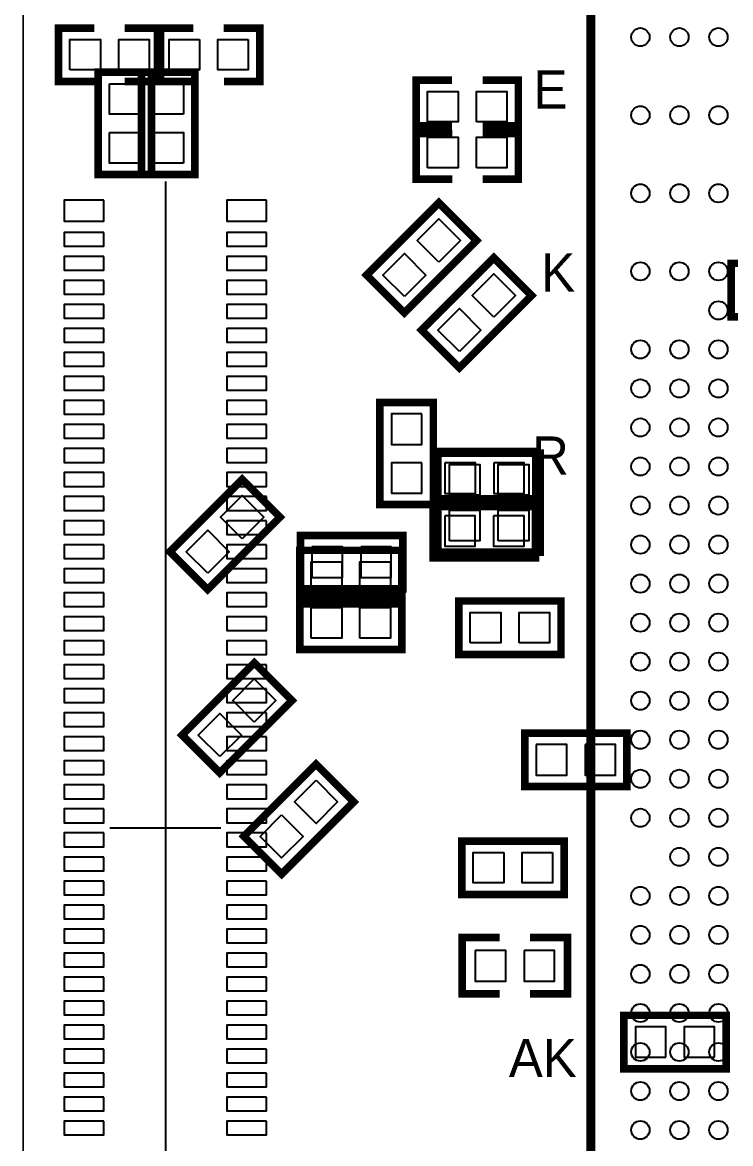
# Model space of a CAD drawing. Extents: x -0.1 to 50, y -4 to 55.
# Drawn here: x -0.01 to 11.78, y 18.35 to 37.02 of the extents above; entities that cross this region are included whole.
import ezdxf
from ezdxf.enums import TextEntityAlignment as Align

# ---------------------------------------------------------------- set-up
doc = ezdxf.new("R2010")
doc.units = 0
for name, color, linetype in [('BG_OUTLINE', 2, 'CONTINUOUS'), ('PG_ASSEMBLY_BOTTOM', 40, 'CONTINUOUS'), ('PG_ASSEMBLY_TOP', 153, 'CONTINUOUS'), ('PG_SILKSCREEN_TOP', 7, 'CONTINUOUS'), ('PIN_BOTTOM', 242, 'CONTINUOUS'), ('PIN_TOP', 84, 'CONTINUOUS')]:
    doc.layers.add(name, color=color, linetype=linetype)

msp = doc.modelspace()

# ---------------------------------------------------------------- linework, layer by layer
at = {"layer": 'BG_OUTLINE', "const_width": 0.0254}
msp.add_lwpolyline([(0, 1.999996), (0, 52.999894, -0.414214), (1.999996, 54.99989), (47.919894, 54.99989, -0.414214), (49.91989, 52.999894), (49.91989, 1.999996, -0.414214), (47.919894, 0), (1.999996, 0, -0.414214), (0, 1.999996)], format="xyb", dxfattribs=at)
at = {"layer": 'PG_ASSEMBLY_BOTTOM'}
for points in [[(2.368042, 34.36493), (2.368042, 12.845542)], [(1.442974, 23.605236), (3.29311, 23.605236)]]:
    msp.add_lwpolyline(points, dxfattribs=at)
at = {"layer": 'PG_ASSEMBLY_BOTTOM', "const_width": 0.127}
for points in [[(11.790934, 33.004252), (11.790934, 32.115252), (13.492734, 32.115252), (13.492734, 33.004252), (11.790934, 33.004252)], [(5.94106, 28.98648), (6.83006, 28.98648), (6.83006, 30.68828), (5.94106, 30.68828), (5.94106, 28.98648)], [(8.5344, 28.98394), (8.5344, 29.87294), (6.8326, 29.87294), (6.8326, 28.98394), (8.5344, 28.98394)], [(8.530844, 28.102052), (8.530844, 28.991052), (6.829044, 28.991052), (6.829044, 28.102052), (8.530844, 28.102052)], [(6.32079, 27.585162), (6.32079, 28.474162), (4.61899, 28.474162), (4.61899, 27.585162), (6.32079, 27.585162)], [(10.054844, 24.292052), (10.054844, 25.181052), (8.353044, 25.181052), (8.353044, 24.292052), (10.054844, 24.292052)], [(7.937754, 21.777452), (7.311644, 21.777452), (7.311644, 20.837652), (7.933944, 20.837652)], [(8.441944, 20.837652), (9.064244, 20.837652), (9.064244, 21.777452), (8.441944, 21.777452)], [(10.004044, 20.482052), (10.004044, 19.593052), (11.705844, 19.593052), (11.705844, 20.482052), (10.004044, 20.482052)]]:
    msp.add_lwpolyline(points, dxfattribs=at)
at = {"layer": 'PG_ASSEMBLY_TOP', "const_width": 0.127}
for points in [[(1.187704, 36.033964), (0.586994, 36.033964), (0.586994, 36.922964), (1.183894, 36.922964)], [(1.691894, 36.922964), (2.288794, 36.922964), (2.288794, 36.033964), (1.691894, 36.033964)], [(2.834894, 36.033964), (2.237994, 36.033964), (2.237994, 36.922964), (2.834894, 36.922964)], [(3.339084, 36.922964), (3.939794, 36.922964), (3.939794, 36.033964), (3.342894, 36.033964)], [(2.136394, 34.48431), (1.247394, 34.48431), (1.247394, 36.18611), (2.136394, 36.18611), (2.136394, 34.48431)], [(1.971294, 36.18611), (2.860294, 36.18611), (2.860294, 34.48431), (1.971294, 34.48431), (1.971294, 36.18611)], [(7.144766, 35.168078), (6.544056, 35.168078), (6.544056, 36.057078), (7.140702, 36.057078)], [(7.64921, 36.057078), (8.245856, 36.057078), (8.245856, 35.168078), (7.64921, 35.168078)], [(7.144766, 34.406078), (6.544056, 34.406078), (6.544056, 35.295078), (7.140702, 35.295078)], [(7.64921, 35.295078), (8.245856, 35.295078), (8.245856, 34.406078), (7.64921, 34.406078)], [(6.922008, 34.012378), (7.550658, 33.383728), (6.34746, 32.18053), (5.71881, 32.80918), (6.922008, 34.012378)], [(7.837932, 33.096454), (8.466582, 32.467804), (7.263384, 31.264606), (6.634734, 31.893256), (7.837932, 33.096454)], [(8.609584, 29.844238), (8.609584, 28.955238), (6.907784, 28.955238), (6.907784, 29.844238), (8.609584, 29.844238)], [(3.647694, 29.405326), (4.276344, 28.776676), (3.073146, 27.573478), (2.444496, 28.202128), (3.647694, 29.405326)], [(8.609584, 29.082238), (8.609584, 28.193238), (6.907784, 28.193238), (6.907784, 29.082238), (8.609584, 29.082238)], [(6.307582, 28.224988), (6.307582, 27.335988), (4.605782, 27.335988), (4.605782, 28.224988), (6.307582, 28.224988)], [(6.307582, 27.462988), (6.307582, 26.573988), (4.605782, 26.573988), (4.605782, 27.462988), (6.307582, 27.462988)], [(8.956548, 27.381454), (8.956548, 26.492454), (7.254748, 26.492454), (7.254748, 27.381454), (8.956548, 27.381454)], [(3.848862, 26.352754), (4.477512, 25.724104), (3.274314, 24.520906), (2.645664, 25.149556), (3.848862, 26.352754)], [(4.303014, 22.833076), (3.674364, 23.461726), (4.877562, 24.664924), (5.506212, 24.036274), (4.303014, 22.833076)], [(7.305802, 22.495256), (7.305802, 23.384256), (9.007602, 23.384256), (9.007602, 22.495256), (7.305802, 22.495256)]]:
    msp.add_lwpolyline(points, dxfattribs=at)
at = {"layer": 'PG_SILKSCREEN_TOP', "const_width": 0.1524}
msp.add_lwpolyline([(9.453626, 39.546022), (9.453626, 16.446246), (32.553402, 16.446246), (32.553402, 39.546022), (9.453626, 39.546022)], dxfattribs=at)
at = {"layer": 'PIN_BOTTOM'}
for points in [[(1.343152, 34.055304), (0.682752, 34.055304), (0.682752, 33.704784), (1.343152, 33.704784)], [(4.053332, 34.055304), (3.392932, 34.055304), (3.392932, 33.704784), (4.053332, 33.704784)], [(1.343152, 33.519618), (0.682752, 33.519618), (0.682752, 33.291018), (1.343152, 33.291018)], [(4.053332, 33.519618), (3.392932, 33.519618), (3.392932, 33.291018), (4.053332, 33.291018)], [(1.343152, 33.119568), (0.682752, 33.119568), (0.682752, 32.890968), (1.343152, 32.890968)], [(4.053332, 33.119568), (3.392932, 33.119568), (3.392932, 32.890968), (4.053332, 32.890968)], [(1.343152, 32.719518), (0.682752, 32.719518), (0.682752, 32.490918), (1.343152, 32.490918)], [(4.053332, 32.719518), (3.392932, 32.719518), (3.392932, 32.490918), (4.053332, 32.490918)], [(1.343152, 32.319468), (0.682752, 32.319468), (0.682752, 32.090868), (1.343152, 32.090868)], [(4.053332, 32.319468), (3.392932, 32.319468), (3.392932, 32.090868), (4.053332, 32.090868)], [(1.343152, 31.919418), (0.682752, 31.919418), (0.682752, 31.690818), (1.343152, 31.690818)], [(4.053332, 31.919418), (3.392932, 31.919418), (3.392932, 31.690818), (4.053332, 31.690818)], [(1.343152, 31.519368), (0.682752, 31.519368), (0.682752, 31.290768), (1.343152, 31.290768)], [(4.053332, 31.519368), (3.392932, 31.519368), (3.392932, 31.290768), (4.053332, 31.290768)], [(1.343152, 31.119318), (0.682752, 31.119318), (0.682752, 30.890718), (1.343152, 30.890718)], [(4.053332, 31.119318), (3.392932, 31.119318), (3.392932, 30.890718), (4.053332, 30.890718)], [(1.343152, 30.719268), (0.682752, 30.719268), (0.682752, 30.490668), (1.343152, 30.490668)], [(4.053332, 30.719268), (3.392932, 30.719268), (3.392932, 30.490668), (4.053332, 30.490668)], [(6.63956, 30.49778), (6.13156, 30.49778), (6.13156, 29.98978), (6.63956, 29.98978)], [(1.343152, 30.319218), (0.682752, 30.319218), (0.682752, 30.090618), (1.343152, 30.090618)], [(4.053332, 30.319218), (3.392932, 30.319218), (3.392932, 30.090618), (4.053332, 30.090618)], [(1.343152, 29.919168), (0.682752, 29.919168), (0.682752, 29.690568), (1.343152, 29.690568)], [(4.053332, 29.919168), (3.392932, 29.919168), (3.392932, 29.690568), (4.053332, 29.690568)], [(1.343152, 29.519118), (0.682752, 29.519118), (0.682752, 29.290518), (1.343152, 29.290518)], [(4.053332, 29.519118), (3.392932, 29.519118), (3.392932, 29.290518), (4.053332, 29.290518)], [(6.63956, 29.68498), (6.13156, 29.68498), (6.13156, 29.17698), (6.63956, 29.17698)], [(7.0231, 29.68244), (7.0231, 29.17444), (7.5311, 29.17444), (7.5311, 29.68244)], [(7.8359, 29.68244), (7.8359, 29.17444), (8.3439, 29.17444), (8.3439, 29.68244)], [(1.343152, 29.119068), (0.682752, 29.119068), (0.682752, 28.890468), (1.343152, 28.890468)], [(4.053332, 29.119068), (3.392932, 29.119068), (3.392932, 28.890468), (4.053332, 28.890468)], [(7.019544, 28.800552), (7.019544, 28.292552), (7.527544, 28.292552), (7.527544, 28.800552)], [(7.832344, 28.800552), (7.832344, 28.292552), (8.340344, 28.292552), (8.340344, 28.800552)], [(1.343152, 28.719018), (0.682752, 28.719018), (0.682752, 28.490418), (1.343152, 28.490418)], [(4.053332, 28.719018), (3.392932, 28.719018), (3.392932, 28.490418), (4.053332, 28.490418)], [(1.343152, 28.318968), (0.682752, 28.318968), (0.682752, 28.090368), (1.343152, 28.090368)], [(4.053332, 28.318968), (3.392932, 28.318968), (3.392932, 28.090368), (4.053332, 28.090368)], [(4.80949, 28.283662), (4.80949, 27.775662), (5.31749, 27.775662), (5.31749, 28.283662)], [(5.62229, 28.283662), (5.62229, 27.775662), (6.13029, 27.775662), (6.13029, 28.283662)], [(1.343152, 27.918918), (0.682752, 27.918918), (0.682752, 27.690318), (1.343152, 27.690318)], [(4.053332, 27.918918), (3.392932, 27.918918), (3.392932, 27.690318), (4.053332, 27.690318)], [(1.343152, 27.518868), (0.682752, 27.518868), (0.682752, 27.290268), (1.343152, 27.290268)], [(4.053332, 27.518868), (3.392932, 27.518868), (3.392932, 27.290268), (4.053332, 27.290268)], [(1.343152, 27.118818), (0.682752, 27.118818), (0.682752, 26.890218), (1.343152, 26.890218)], [(4.053332, 27.118818), (3.392932, 27.118818), (3.392932, 26.890218), (4.053332, 26.890218)], [(1.343152, 26.718768), (0.682752, 26.718768), (0.682752, 26.490168), (1.343152, 26.490168)], [(4.053332, 26.718768), (3.392932, 26.718768), (3.392932, 26.490168), (4.053332, 26.490168)], [(1.343152, 26.318718), (0.682752, 26.318718), (0.682752, 26.090118), (1.343152, 26.090118)], [(4.053332, 26.318718), (3.392932, 26.318718), (3.392932, 26.090118), (4.053332, 26.090118)], [(1.343152, 25.918668), (0.682752, 25.918668), (0.682752, 25.690068), (1.343152, 25.690068)], [(4.053332, 25.918668), (3.392932, 25.918668), (3.392932, 25.690068), (4.053332, 25.690068)], [(1.343152, 25.518618), (0.682752, 25.518618), (0.682752, 25.290018), (1.343152, 25.290018)], [(4.053332, 25.518618), (3.392932, 25.518618), (3.392932, 25.290018), (4.053332, 25.290018)], [(1.343152, 25.118568), (0.682752, 25.118568), (0.682752, 24.889968), (1.343152, 24.889968)], [(4.053332, 25.118568), (3.392932, 25.118568), (3.392932, 24.889968), (4.053332, 24.889968)], [(8.543544, 24.990552), (8.543544, 24.482552), (9.051544, 24.482552), (9.051544, 24.990552)], [(9.356344, 24.990552), (9.356344, 24.482552), (9.864344, 24.482552), (9.864344, 24.990552)], [(1.343152, 24.718518), (0.682752, 24.718518), (0.682752, 24.489918), (1.343152, 24.489918)], [(4.053332, 24.718518), (3.392932, 24.718518), (3.392932, 24.489918), (4.053332, 24.489918)], [(1.343152, 24.318468), (0.682752, 24.318468), (0.682752, 24.089868), (1.343152, 24.089868)], [(4.053332, 24.318468), (3.392932, 24.318468), (3.392932, 24.089868), (4.053332, 24.089868)], [(1.343152, 23.918418), (0.682752, 23.918418), (0.682752, 23.689818), (1.343152, 23.689818)], [(4.053332, 23.918418), (3.392932, 23.918418), (3.392932, 23.689818), (4.053332, 23.689818)], [(1.343152, 23.518368), (0.682752, 23.518368), (0.682752, 23.289768), (1.343152, 23.289768)], [(4.053332, 23.518368), (3.392932, 23.518368), (3.392932, 23.289768), (4.053332, 23.289768)], [(1.343152, 23.118318), (0.682752, 23.118318), (0.682752, 22.889718), (1.343152, 22.889718)], [(4.053332, 23.118318), (3.392932, 23.118318), (3.392932, 22.889718), (4.053332, 22.889718)], [(1.343152, 22.718268), (0.682752, 22.718268), (0.682752, 22.489668), (1.343152, 22.489668)], [(4.053332, 22.718268), (3.392932, 22.718268), (3.392932, 22.489668), (4.053332, 22.489668)], [(1.343152, 22.318218), (0.682752, 22.318218), (0.682752, 22.089618), (1.343152, 22.089618)], [(4.053332, 22.318218), (3.392932, 22.318218), (3.392932, 22.089618), (4.053332, 22.089618)], [(1.343152, 21.918168), (0.682752, 21.918168), (0.682752, 21.689568), (1.343152, 21.689568)], [(4.053332, 21.918168), (3.392932, 21.918168), (3.392932, 21.689568), (4.053332, 21.689568)], [(1.343152, 21.518118), (0.682752, 21.518118), (0.682752, 21.289518), (1.343152, 21.289518)], [(4.053332, 21.518118), (3.392932, 21.518118), (3.392932, 21.289518), (4.053332, 21.289518)], [(7.527544, 21.561552), (7.527544, 21.053552), (8.035544, 21.053552), (8.035544, 21.561552)], [(8.340344, 21.561552), (8.340344, 21.053552), (8.848344, 21.053552), (8.848344, 21.561552)], [(1.343152, 21.118068), (0.682752, 21.118068), (0.682752, 20.889468), (1.343152, 20.889468)], [(4.053332, 21.118068), (3.392932, 21.118068), (3.392932, 20.889468), (4.053332, 20.889468)], [(1.343152, 20.718018), (0.682752, 20.718018), (0.682752, 20.489418), (1.343152, 20.489418)], [(4.053332, 20.718018), (3.392932, 20.718018), (3.392932, 20.489418), (4.053332, 20.489418)], [(1.343152, 20.317968), (0.682752, 20.317968), (0.682752, 20.089368), (1.343152, 20.089368)], [(4.053332, 20.317968), (3.392932, 20.317968), (3.392932, 20.089368), (4.053332, 20.089368)], [(10.702544, 19.783552), (10.702544, 20.291552), (10.194544, 20.291552), (10.194544, 19.783552)], [(11.515344, 19.783552), (11.515344, 20.291552), (11.007344, 20.291552), (11.007344, 19.783552)], [(1.343152, 19.917918), (0.682752, 19.917918), (0.682752, 19.689318), (1.343152, 19.689318)], [(4.053332, 19.917918), (3.392932, 19.917918), (3.392932, 19.689318), (4.053332, 19.689318)], [(1.343152, 19.517868), (0.682752, 19.517868), (0.682752, 19.289268), (1.343152, 19.289268)], [(4.053332, 19.517868), (3.392932, 19.517868), (3.392932, 19.289268), (4.053332, 19.289268)], [(1.343152, 19.117818), (0.682752, 19.117818), (0.682752, 18.889218), (1.343152, 18.889218)], [(4.053332, 19.117818), (3.392932, 19.117818), (3.392932, 18.889218), (4.053332, 18.889218)], [(1.343152, 18.717768), (0.682752, 18.717768), (0.682752, 18.489168), (1.343152, 18.489168)], [(4.053332, 18.717768), (3.392932, 18.717768), (3.392932, 18.489168), (4.053332, 18.489168)]]:
    msp.add_lwpolyline(points, close=True, dxfattribs=at)
at = {"layer": 'PIN_TOP'}
for points in [[(0.777494, 36.224464), (0.777494, 36.732464), (1.285494, 36.732464), (1.285494, 36.224464)], [(1.590294, 36.224464), (1.590294, 36.732464), (2.098294, 36.732464), (2.098294, 36.224464)], [(2.936494, 36.732464), (2.936494, 36.224464), (2.428494, 36.224464), (2.428494, 36.732464)], [(3.749294, 36.732464), (3.749294, 36.224464), (3.241294, 36.224464), (3.241294, 36.732464)], [(1.437894, 35.99561), (1.945894, 35.99561), (1.945894, 35.48761), (1.437894, 35.48761)], [(2.669794, 35.48761), (2.161794, 35.48761), (2.161794, 35.99561), (2.669794, 35.99561)], [(6.734556, 35.358578), (6.734556, 35.866578), (7.242556, 35.866578), (7.242556, 35.358578)], [(7.547356, 35.358578), (7.547356, 35.866578), (8.055356, 35.866578), (8.055356, 35.358578)], [(1.437894, 35.18281), (1.945894, 35.18281), (1.945894, 34.67481), (1.437894, 34.67481)], [(2.669794, 34.67481), (2.161794, 34.67481), (2.161794, 35.18281), (2.669794, 35.18281)], [(6.734556, 34.596578), (6.734556, 35.104578), (7.242556, 35.104578), (7.242556, 34.596578)], [(7.547356, 34.596578), (7.547356, 35.104578), (8.055356, 35.104578), (8.055356, 34.596578)], [(6.922008, 33.024518), (6.562798, 33.383728), (6.922008, 33.742938), (7.281218, 33.383728)], [(6.34746, 32.44997), (5.98825, 32.80918), (6.34746, 33.16839), (6.70667, 32.80918)], [(7.837932, 32.108594), (7.478722, 32.467804), (7.837932, 32.827014), (8.197142, 32.467804)], [(7.263384, 31.534046), (6.904174, 31.893256), (7.263384, 32.252466), (7.622594, 31.893256)], [(7.098284, 29.145738), (7.098284, 29.653738), (7.606284, 29.653738), (7.606284, 29.145738)], [(7.911084, 29.145738), (7.911084, 29.653738), (8.419084, 29.653738), (8.419084, 29.145738)], [(3.647694, 28.417466), (3.288484, 28.776676), (3.647694, 29.135886), (4.006904, 28.776676)], [(7.098284, 28.383738), (7.098284, 28.891738), (7.606284, 28.891738), (7.606284, 28.383738)], [(7.911084, 28.383738), (7.911084, 28.891738), (8.419084, 28.891738), (8.419084, 28.383738)], [(3.073146, 27.842918), (2.713936, 28.202128), (3.073146, 28.561338), (3.432356, 28.202128)], [(4.796282, 27.526488), (4.796282, 28.034488), (5.304282, 28.034488), (5.304282, 27.526488)], [(5.609082, 27.526488), (5.609082, 28.034488), (6.117082, 28.034488), (6.117082, 27.526488)], [(4.796282, 26.764488), (4.796282, 27.272488), (5.304282, 27.272488), (5.304282, 26.764488)], [(5.609082, 26.764488), (5.609082, 27.272488), (6.117082, 27.272488), (6.117082, 26.764488)], [(7.445248, 26.682954), (7.445248, 27.190954), (7.953248, 27.190954), (7.953248, 26.682954)], [(8.258048, 26.682954), (8.258048, 27.190954), (8.766048, 27.190954), (8.766048, 26.682954)], [(3.848862, 25.364894), (3.489652, 25.724104), (3.848862, 26.083314), (4.208072, 25.724104)], [(3.274314, 24.790346), (2.915104, 25.149556), (3.274314, 25.508766), (3.633524, 25.149556)], [(4.877562, 24.395484), (5.236772, 24.036274), (4.877562, 23.677064), (4.518352, 24.036274)], [(4.303014, 23.820936), (4.662224, 23.461726), (4.303014, 23.102516), (3.943804, 23.461726)], [(8.004302, 23.193756), (8.004302, 22.685756), (7.496302, 22.685756), (7.496302, 23.193756)], [(8.817102, 23.193756), (8.817102, 22.685756), (8.309102, 22.685756), (8.309102, 23.193756)]]:
    msp.add_lwpolyline(points, close=True, dxfattribs=at)
for centre in [(10.278618, 36.771072), (10.928604, 36.771072), (11.57859, 36.771072), (10.278618, 35.4711), (10.928604, 35.4711), (11.57859, 35.4711), (10.278618, 34.171128), (10.928604, 34.171128), (11.57859, 34.171128), (10.278618, 32.871156), (10.928604, 32.871156), (11.57859, 32.871156), (11.57859, 32.22117), (10.278618, 31.571184), (10.928604, 31.571184), (11.57859, 31.571184), (10.278618, 30.921198), (10.928604, 30.921198), (11.57859, 30.921198), (10.278618, 30.271212), (10.928604, 30.271212), (11.57859, 30.271212), (10.278618, 29.621226), (10.928604, 29.621226), (11.57859, 29.621226), (10.278618, 28.97124), (10.928604, 28.97124), (11.57859, 28.97124), (10.278618, 28.321254), (10.928604, 28.321254), (11.57859, 28.321254), (10.278618, 27.671014), (10.928604, 27.671014), (11.57859, 27.671014), (10.278618, 27.021028), (10.928604, 27.021028), (11.57859, 27.021028), (10.278618, 26.371042), (10.928604, 26.371042), (11.57859, 26.371042), (10.278618, 25.721056), (10.928604, 25.721056), (11.57859, 25.721056), (10.278618, 25.07107), (10.928604, 25.07107), (11.57859, 25.07107), (10.278618, 24.421084), (10.928604, 24.421084), (11.57859, 24.421084), (10.278618, 23.771098), (10.928604, 23.771098), (11.57859, 23.771098), (10.928604, 23.121112), (11.57859, 23.121112), (10.278618, 22.471126), (10.928604, 22.471126), (11.57859, 22.471126), (10.278618, 21.82114), (10.928604, 21.82114), (11.57859, 21.82114), (10.278618, 21.171154), (10.928604, 21.171154), (11.57859, 21.171154), (10.278618, 20.521168), (10.928604, 20.521168), (11.57859, 20.521168), (10.278618, 19.871182), (10.928604, 19.871182), (11.57859, 19.871182), (10.278618, 19.221196), (10.928604, 19.221196), (11.57859, 19.221196), (10.278618, 18.57121), (10.928604, 18.57121), (11.57859, 18.57121)]:
    msp.add_circle(centre, 0.1524, dxfattribs=at)

# ---------------------------------------------------------------- texts
at = {"layer": 'PG_SILKSCREEN_TOP', "width": 1.0004}
for s, p in [('E', (8.781034, 35.582352)), ('K', (8.908034, 32.534352)), ('R', (8.781034, 29.486352)), ('AK', (8.654034, 19.453352))]:
    msp.add_text(s, height=0.635, dxfattribs=at).set_placement(p, align=Align.CENTER)

doc.saveas('drawing.dxf')
